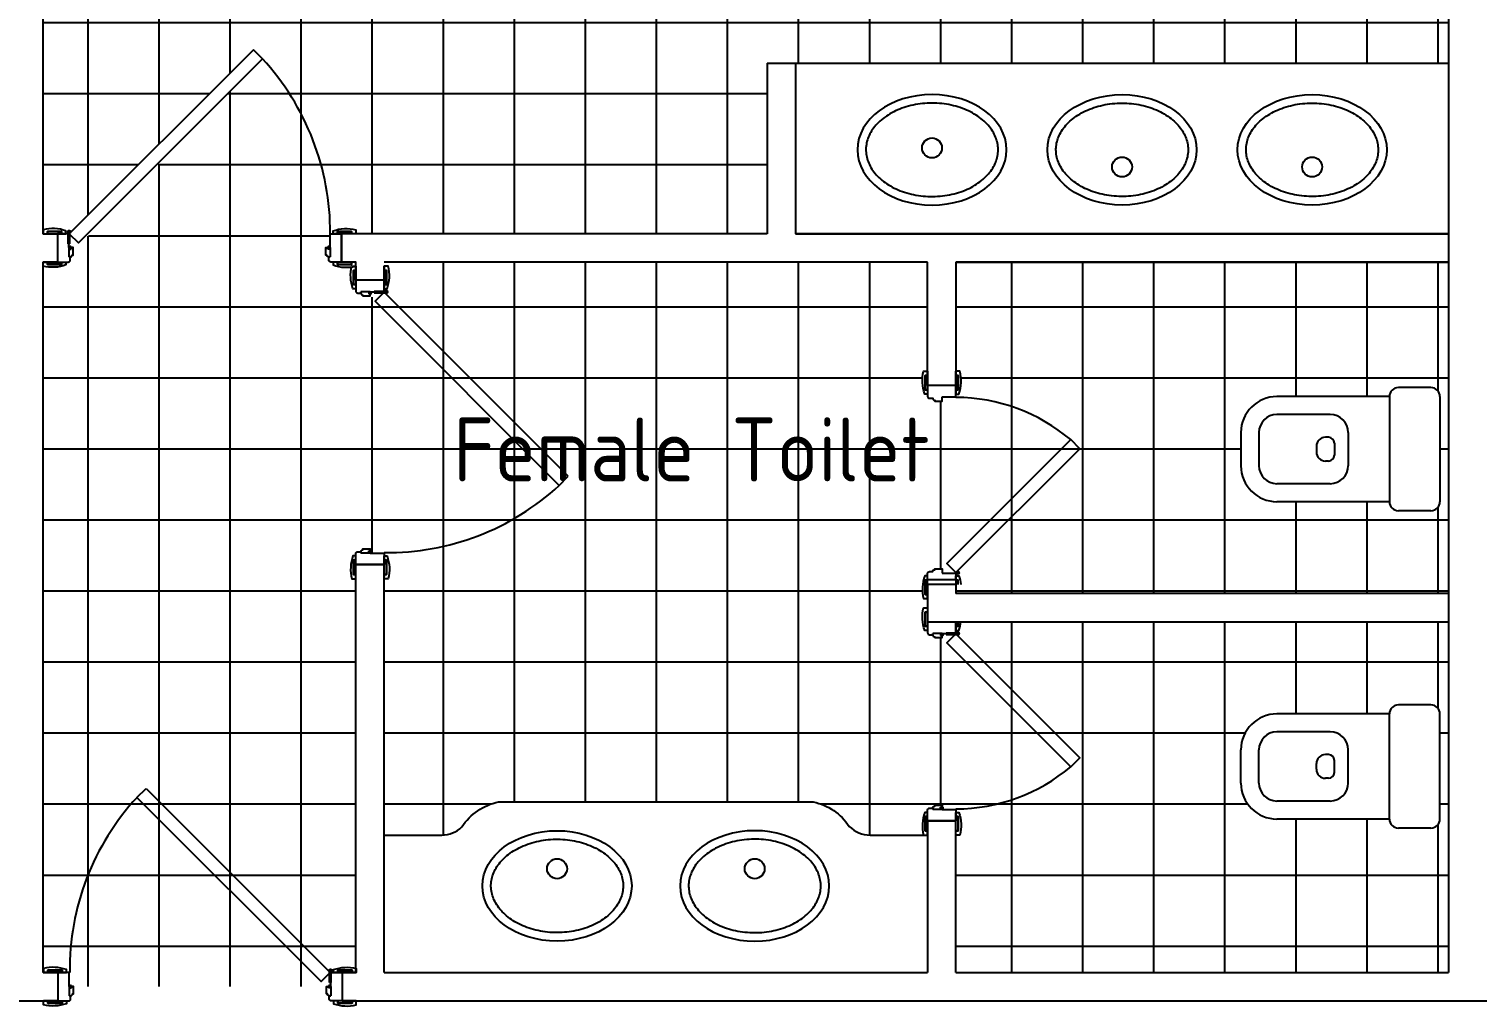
# Model space of a CAD drawing. Header units: inches. Extents: x 527079 to 698187, y -115864 to 63842.
# Drawn here: x 559792 to 564887, y -80235 to -76796 of the extents above; entities that cross this region are included whole.
import ezdxf

# ---------------------------------------------------------------- set-up
doc = ezdxf.new("R2010")
doc.units = ezdxf.units.IN
doc.header["$LTSCALE"] = 8
doc.header["$MEASUREMENT"] = 0
doc.linetypes.add('HIDDEN2', pattern=[0.1875, 0.125, -0.0625])
for name, color, linetype in [('doors_windows', 250, 'Continuous'), ('floor', 177, 'Continuous'), ('hatch', 8, 'Continuous'), ('sanitary', 149, 'Continuous'), ('txt', 7, 'Continuous'), ('walls', 5, 'Continuous')]:
    doc.layers.add(name, color=color, linetype=linetype)
doc.styles.get("Standard").update_dxf_attribs({"font": 'isocp.shx'})
pattern_1 = [(0, (-1e-10, 48226.12), (0, 250), []), (90, (-1e-10, 48226.12), (-250, 2e-14), [])]

msp = doc.modelspace()

# ---------------------------------------------------------------- hatches: boundary and pattern name
at = {"layer": 'hatch'}
h = msp.add_hatch(dxfattribs=at)
h.set_pattern_fill('NET', color=254, scale=2000, style=0)
h.set_pattern_definition(pattern_1)
h.paths.add_polyline_path([(561566.4, -75399.9), (561580.4, -75399.9), (561580.4, -75183.3), (559842.1, -75183.3), (559842.1, -76216.9), (561580.4, -76216.9), (561580.4, -76149.9), (561580.4, -76111.9), (561577.6, -76111.9, -0.720759), (561568.6, -76108.9, -0.720759), (561577.6, -76105.9), (561615.4, -76105.9), (561615.4, -76109.9), (561629.4, -76109.9), (561629.4, -76103.7, -0.555754), (561629.4, -76102.4), (561629.4, -76094.9), (561642.4, -76094.9), (561642.4, -75504.9), (561629.4, -75504.9), (561629.4, -75494.7, -0.555754), (561629.4, -75493.4), (561629.4, -75489.9), (561580.4, -75489.9), (561580.4, -75479.9), (561570.4, -75479.9, -0.149634)], flags=16)
h.paths.add_polyline_path([(561625.4, -75495.4, 0.999997), (561629.4, -75495.4, 1)], flags=0)
h.paths.add_polyline_path([(560577.8, -75583.3), (560577.8, -75699.9, -0.414214), (560451.1, -75826.6), (560055.6, -75826.6, -0.414214), (560023.9, -75858.2), (559909.5, -75858.2, -0.414214), (559877.8, -75826.6), (559877.8, -75456.6, -0.414214), (559909.5, -75425), (560023.9, -75425, -0.414214), (560055.6, -75456.6), (560451.1, -75456.6, -0.414214)], flags=0)
h.paths.add_polyline_path([(563087.1, -74396.9, -0.217223), (563018.6, -74428.1, -0.451123), (562928.6, -74326.2, 0.284079), (562854, -74205.4, -0.231143), (562797.7, -74101.2), (562797.6, -74101.2), (562797.6, -74016.6), (562449.1, -74016.6), (562449.1, -74616.6), (562389.1, -74616.6), (562389.1, -74016.6), (561680.4, -74016.6), (561680.4, -74283.3), (561694.4, -74283.3, -0.149634), (561690.4, -74363.3), (561680.4, -74363.3), (561680.4, -74371.5, -0.414214), (561673.6, -74378.3), (561662.2, -74378.3), (561662.2, -74378.3, -0.414214), (561655.4, -74385.1), (561655.4, -74385.1), (561655.4, -74388.3), (561629.4, -74388.3), (561629.4, -74378.1, -0.555754), (561629.4, -74376.8), (561629.4, -74373.3), (561580.4, -74373.3), (561580.4, -74363.3), (561570.4, -74363.3, -0.149634), (561566.4, -74283.3), (561580.4, -74283.3), (561580.4, -74016.6), (559842.1, -74016.6), (559842.1, -75083.3), (561566.4, -75083.3, -0.149634), (561570.4, -75003.3), (561580.4, -75003.3), (561580.4, -74995.3), (561577.6, -74995.3, -0.720759), (561568.6, -74992.3, -0.720759), (561577.6, -74989.3), (561615.4, -74989.3), (561615.4, -74993.3), (561629.4, -74993.3), (561629.4, -74987.1, -0.555754), (561629.4, -74985.8), (561629.4, -74985.3), (561629.4, -74978.3), (561655.4, -74978.3), (561655.4, -74981.5), (561655.4, -74981.5, -0.414214), (561662.2, -74988.3), (561662.2, -74988.3), (561673.6, -74988.3, -0.414214), (561680.4, -74995.1), (561680.4, -75003.3), (561690.4, -75003.3, -0.149634), (561694.4, -75083.3), (561680.4, -75083.3), (561680.4, -75399.9), (561694.4, -75399.9, -0.149634), (561690.4, -75479.9), (561680.4, -75479.9), (561680.4, -75488.1, -0.414214), (561673.6, -75494.9), (561662.2, -75494.9), (561662.2, -75494.9, -0.414214), (561655.4, -75501.7), (561655.4, -75501.7), (561655.4, -75504.9), (561642.4, -75504.9), (561642.4, -76094.9), (561655.4, -76094.9), (561655.4, -76098.1), (561655.4, -76098.1, -0.414214), (561662.2, -76104.9), (561662.2, -76104.9), (561673.6, -76104.9, -0.414214), (561680.4, -76111.7), (561680.4, -76149.9), (561680.4, -76316.9), (559842.1, -76316.9), (559842.1, -77502.9, -0.149634), (559922.1, -77506.9), (559922.1, -77516.9), (559930.1, -77516.9), (559930.1, -77514.1, -0.236068), (559928.1, -77510.1, -1), (559938.1, -77510.1), (559940.9, -77510.1), (560581.8, -76869.2), (560613.6, -76901, -0.192158), (560850.1, -77516.9), (560862.1, -77516.9), (560862.1, -77506.9, -0.149634), (560942.1, -77502.9), (560942.1, -77516.9), (562389.1, -77516.9), (562389.1, -76916.9), (562489.1, -76916.9), (563087.1, -76916.9), (563087.1, -75616.6), (562389.1, -75616.6), (562389.1, -75516.6), (563087.1, -75516.6)])
h.paths.add_polyline_path([(561625.4, -74987.8, 1), (561629.4, -74987.8, 1)], flags=16)
h.paths.add_polyline_path([(561625.4, -74378.8, 1), (561629.4, -74378.8, 1)], flags=16)
h.paths.add_polyline_path([(560451.1, -74709.9), (560055.6, -74709.9, -0.414214), (560023.9, -74741.6), (559909.5, -74741.6, -0.414214), (559877.8, -74709.9), (559877.8, -74340, -0.414214), (559909.5, -74308.3), (560023.9, -74308.3, -0.414214), (560055.6, -74340), (560451.1, -74340, -0.414214), (560577.8, -74466.6), (560577.8, -74583.2, -0.414214)], flags=16)
h.paths.add_polyline_path([(564787.1, -74016.6), (564438.6, -74016.6), (564438.6, -74101.2), (564438.5, -74101.2, -0.231143), (564382.2, -74205.4, 0.284079), (564307.6, -74326.2, -0.451123), (564217.6, -74428.1, -0.451123), (564127.6, -74326.2, 0.284079), (564053, -74205.4, -0.231143), (563996.7, -74101.2), (563996.5, -74101.2), (563996.5, -74016.6), (563648.1, -74016.6), (563648.1, -74616.6), (563588.1, -74616.6), (563588.1, -74016.6), (563239.7, -74016.6), (563239.7, -74101.2), (563239.5, -74101.2, -0.231143), (563183.2, -74205.4, 0.284079), (563108.6, -74326.2, -0.213025), (563087.1, -74396.9), (563087.1, -75516.6), (564787.1, -75516.6)])
h.paths.add_polyline_path([(564787.1, -75616.6), (563087.1, -75616.6), (563087.1, -76916.9), (564787.1, -76916.9)])
h.paths.add_polyline_path([(560411, -76411.3), (561941, -76411.3), (561941, -76748.8), (560411, -76748.8)], flags=24)
h = msp.add_hatch(dxfattribs=at)
h.set_pattern_fill('NET', color=254, scale=2000, style=0)
h.set_pattern_definition(pattern_1)
h.paths.add_polyline_path([(563087.1, -78916.6), (563060.6, -78916.6), (563060.6, -78919.3, -0.414214), (563065.6, -78924.3, -0.720759), (563056.6, -78927.3), (563018.8, -78927.3), (563018.8, -78923.3), (563004.8, -78923.3), (563004.8, -78929.5, -0.555754), (563004.8, -78930.7), (563004.8, -78938.3), (562978.8, -78938.3), (562978.8, -78935.1), (562978.7, -78935.1, -0.414214), (562971.9, -78928.3), (562971.9, -78928.3), (562960.6, -78928.3, -0.414214), (562953.8, -78921.5), (562953.8, -78916.6), (561042.1, -78916.6), (561042.1, -79633.3), (561244.6, -79633.3, 0.198912), (561315.3, -79604, -0.198912), (561444.1, -79516.6), (562551.7, -79516.6, -0.201493), (562678.2, -79602.4, 0.198912), (562751.3, -79633.3), (562939.8, -79633.3, -0.149634), (562943.8, -79553.3), (562953.8, -79553.3), (562953.8, -79545.1, -0.414214), (562960.6, -79538.3), (562971.9, -79538.3), (562971.9, -79538.3, -0.414214), (562978.7, -79531.5), (562978.8, -79531.5), (562978.8, -79528.3), (563004.8, -79528.3), (563004.8, -79538.5, -0.555754), (563004.8, -79539.7), (563004.8, -79543.3), (563053.8, -79543.3), (563053.8, -79553.3), (563063.8, -79553.3, -0.149634), (563067.8, -79633.3), (563053.8, -79633.3), (563053.8, -80116.6), (563087.1, -80116.6)])
h.paths.add_polyline_path([(563004.8, -79537.8, 1.000008), (563008.8, -79537.8, 0.999992)], flags=17)
h.paths.add_polyline_path([(562943.8, -78721), (562953.8, -78721), (562953.8, -78712.8, -0.414214), (562960.6, -78706), (562971.9, -78706), (562971.9, -78706, -0.414214), (562978.7, -78699.2), (562978.8, -78699.2), (562978.8, -78696), (563004.8, -78696), (563004.8, -78706.2, -0.555754), (563004.8, -78707.5), (563004.8, -78711), (563018.8, -78711), (563018.8, -78707), (563056.6, -78707, -0.720759), (563065.6, -78710, -0.720759), (563056.6, -78713), (563053.8, -78713), (563053.8, -78751), (563053.8, -78783.3), (563087.1, -78783.3), (563087.1, -77616.9), (563053.8, -77616.9), (563053.8, -78001), (563067.8, -78001, -0.149634), (563063.8, -78081), (563053.8, -78081), (563053.8, -78091), (563004.8, -78091), (563004.8, -78097.2, -0.555754), (563004.8, -78098.5), (563004.8, -78099), (563004.8, -78106), (562978.8, -78106), (562978.8, -78102.8), (562978.7, -78102.8, -0.414214), (562971.9, -78096), (562971.9, -78096), (562960.6, -78096, -0.414214), (562953.8, -78089.2), (562953.8, -78081), (562943.8, -78081, -0.149634), (562939.8, -78001), (562953.8, -78001), (562953.8, -77616.9), (561042.1, -77616.9), (561042.1, -77630.9), (561056.1, -77630.9, -0.149634), (561052.1, -77710.9), (561042.1, -77710.9), (561042.1, -77718.9), (561044.9, -77718.9, -0.720759), (561053.9, -77721.9, -0.720759), (561044.9, -77724.9), (561042.1, -77724.9), (561042.1, -77739.8), (560942.1, -77739.8), (560942.1, -77717.6), (560830.4, -77717.6), (560830.4, -77541.4), (560847.5, -77541.4, 0.197197), (560613.6, -76901.1), (559947.1, -77578.9), (559949.5, -77616.9), (559930.3, -77616.9), (559922.1, -77616.9), (559922.1, -77626.9, -0.149634), (559842.1, -77630.9), (559842.1, -78916.6), (560942.1, -78916.6), (560942.1, -78730.9), (560928.1, -78730.9, -0.149634), (560932.1, -78650.9), (560942.1, -78650.9), (560942.1, -78642.7, -0.414214), (560948.9, -78635.9), (560960.3, -78635.9), (560960.3, -78635.9, -0.414214), (560967.1, -78629.1), (560967.1, -78629.1), (560967.1, -78625.9), (560993.1, -78625.9), (560993.1, -78636.1, -0.555754), (560993.1, -78637.4), (560993.1, -78640.9), (561042.1, -78640.9), (561042.1, -78650.9), (561052.1, -78650.9, -0.149634), (561056.1, -78730.9), (561042.1, -78730.9), (561042.1, -78916.6), (562953.8, -78916.6), (562953.8, -78913.3), (562943.8, -78913.3, -0.149634), (562939.8, -78833.3), (562953.8, -78833.3), (562953.8, -78801), (562939.8, -78801, -0.149634)])
h.paths.add_polyline_path([(560993.1, -78635.4, 1), (560997.1, -78635.4, 1.000003), (560993.1, -78635.4, 786427.125034)], flags=17)
h.paths.add_polyline_path([(564787.1, -77616.9), (563087.1, -77616.9), (563087.1, -78783.3), (564787.1, -78783.3)])
h.paths.add_polyline_path([(564056.4, -78333.2), (564056.4, -78216.6, -0.414214), (564183, -78090), (564578.6, -78090, -0.414214), (564610.3, -78058.3), (564724.7, -78058.3, -0.414214), (564756.4, -78090), (564756.4, -78459.9, -0.414214), (564724.7, -78491.6), (564610.3, -78491.6, -0.414214), (564578.6, -78459.9), (564183, -78459.9, -0.414214)], flags=16)
h.paths.add_polyline_path([(564787.1, -78916.6), (563087.1, -78916.6), (563087.1, -80116.6), (564787.1, -80116.6)])
h.paths.add_polyline_path([(564183, -79206.6), (564578.6, -79206.6, -0.414214), (564610.3, -79175), (564724.7, -79175, -0.414214), (564756.4, -79206.6), (564756.4, -79576.6, -0.414214), (564724.7, -79608.2), (564610.3, -79608.2, -0.414214), (564578.6, -79576.6), (564183, -79576.6, -0.414214), (564056.4, -79449.9), (564056.4, -79333.3, -0.414214)], flags=16)
h.paths.add_polyline_path([(564787.1, -78883.3), (563087.1, -78883.3), (563087.1, -78916.6), (564787.1, -78916.6)])
h.paths.add_polyline_path([(560942.1, -78916.6), (559842.1, -78916.6), (559842.1, -80103, -0.152811), (559923.7, -80106.6), (559923.7, -80116.6), (559933.7, -80116.6), (559933.7, -80165.6), (559939.9, -80165.6, -0.555754), (559941.2, -80165.6), (559941.7, -80165.6), (559948.7, -80165.6), (560838.7, -80165.6), (560848.9, -80165.6, -0.555754), (560850.2, -80165.6), (560853.7, -80165.6), (560853.7, -80151.6), (560849.7, -80151.6), (560849.7, -80113.8, -0.236068), (560847.7, -80109.8, -1), (560857.7, -80109.8, -0.236068), (560855.7, -80113.8), (560855.7, -80116.6), (560863.7, -80116.6), (560863.7, -80106.6, -0.14647), (560942.1, -80102.2)])
h.paths.add_polyline_path([(561200.8, -78107.6), (563045.8, -78107.6), (563045.8, -78445.1), (561200.8, -78445.1)], flags=24)

# ---------------------------------------------------------------- linework, layer by layer
at = {"layer": 'doors_windows', "color": 4, "ltscale": 10}
for p, q in [((559939.6, -77510.1, 0), (559926.6, -77510.1, 0)), ((559930.1, -77551.9, 0), (559930.1, -77514.1, 0)), ((559932.1, -77551.9, 0), (559932.1, -77515, 0)), ((559933.1, -77516.9, 0), (559933.1, -77503.6, 0)), ((559934.1, -77551.9, 0), (559934.1, -77515, 0)), ((559936.1, -77551.9, 0), (559936.1, -77514.1, 0)), ((559932.1, -77551.9, 0), (559930.1, -77551.9, 0)), ((559932.1, -77565.9, 0), (559932.1, -77598.7, 0)), ((559936.1, -77551.9, 0), (559934.1, -77551.9, 0)), ((559935.1, -77565.9, 0), (559936.8, -77565.9, 0)), ((559935.1, -77570.9, 0), (559935.1, -77565.9, 0)), ((559935.1, -77565.9, 0), (559936.9, -77565.9, 0)), ((559935.1, -77570.9, 0), (559940.1, -77570.9, 0)), ((559935.8, -77566.7, 0), (559936.9, -77566.7, 0)), ((559935.8, -77570.2, 0), (559935.8, -77566.7, 0)), ((559935.8, -77570.2, 0), (559939.3, -77570.2, 0)), ((559936.9, -77565.9, 0), (559936.9, -77566.7, 0)), ((559938.3, -77565.9, 0), (559940.1, -77565.9, 0)), ((559938.3, -77565.9, 0), (559938.3, -77566.7, 0)), ((559938.3, -77566.7, 0), (559939.3, -77566.7, 0)), ((559939.3, -77570.2, 0), (559939.3, -77566.7, 0)), ((559940.1, -77570.9, 0), (559940.1, -77565.9, 0)), ((560845.8, -77565.9, 0), (560844.1, -77565.9, 0)), ((560844.1, -77570.9, 0), (560844.1, -77565.9, 0)), ((560849.1, -77570.9, 0), (560844.1, -77570.9, 0)), ((560845.9, -77566.7, 0), (560844.8, -77566.7, 0)), ((560844.8, -77570.2, 0), (560844.8, -77566.7, 0)), ((560848.3, -77570.2, 0), (560844.8, -77570.2, 0)), ((560845.9, -77565.9, 0), (560845.9, -77566.7, 0)), ((560847.3, -77565.9, 0), (560847.3, -77566.7, 0)), ((560849.1, -77565.9, 0), (560847.3, -77565.9, 0)), ((560849.1, -77565.9, 0), (560847.3, -77565.9, 0)), ((560848.3, -77566.7, 0), (560847.3, -77566.7, 0)), ((560848.3, -77570.2, 0), (560848.3, -77566.7, 0)), ((560849.1, -77570.9, 0), (560849.1, -77565.9, 0)), ((560852.1, -77565.9, 0), (560852.1, -77598.7, 0)), ((559937.1, -77598.7, 0), (559932.1, -77598.7, 0)), ((560847.1, -77598.7, 0), (560852.1, -77598.7, 0)), ((560960.3, -77725.9, 0), (560960.3, -77720.9, 0)), ((560993.1, -77720.9, 0), (560960.3, -77720.9, 0)), ((560988.1, -77723.9, 0), (560988.1, -77728.9, 0)), ((560988.1, -77723.9, 0), (560993.1, -77723.9, 0)), ((560988.1, -77728.9, 0), (560993.1, -77728.9, 0)), ((560988.8, -77724.7, 0), (560992.3, -77724.7, 0)), ((560988.8, -77724.7, 0), (560988.8, -77728.2, 0)), ((560988.8, -77728.2, 0), (560992.3, -77728.2, 0)), ((560992.3, -77724.7, 0), (560992.3, -77725.7, 0)), ((560993.1, -77725.7, 0), (560992.3, -77725.7, 0)), ((560992.3, -77727.1, 0), (560992.3, -77728.2, 0)), ((560993.1, -77727.1, 0), (560992.3, -77727.1, 0)), ((560993.1, -77723.9, 0), (560993.1, -77725.7, 0)), ((560993.1, -77723.9, 0), (560993.1, -77725.7, 0)), ((560993.1, -77727.2, 0), (560993.1, -77728.9, 0)), ((561007.1, -77718.9, 0), (561044.9, -77718.9, 0)), ((561007.1, -77720.9, 0), (561007.1, -77718.9, 0)), ((561007.1, -77720.9, 0), (561044, -77720.9, 0)), ((561007.1, -77722.9, 0), (561044, -77722.9, 0)), ((561007.1, -77724.9, 0), (561007.1, -77722.9, 0)), ((561007.1, -77724.9, 0), (561044.9, -77724.9, 0)), ((561042.1, -77721.9, 0), (561055.4, -77721.9, 0)), ((561048.9, -77728.4, 0), (561048.9, -77715.4, 0)), ((560942.1, -78730.9, 0), (560942.1, -78663.4, 0)), ((560960.3, -78635.9, 0), (560960.3, -78640.9, 0)), ((560993.1, -78640.9, 0), (560960.3, -78640.9, 0)), ((560988.1, -78632.9, 0), (560993.1, -78632.9, 0)), ((560988.1, -78637.9, 0), (560988.1, -78632.9, 0)), ((560988.1, -78637.9, 0), (560993.1, -78637.9, 0)), ((560988.8, -78633.7, 0), (560992.3, -78633.7, 0)), ((560988.8, -78637.2, 0), (560988.8, -78633.7, 0)), ((560988.8, -78637.2, 0), (560992.3, -78637.2, 0)), ((560992.3, -78634.7, 0), (560992.3, -78633.7, 0)), ((560993.1, -78634.7, 0), (560992.3, -78634.7, 0)), ((560993.1, -78636.1, 0), (560992.3, -78636.1, 0)), ((560992.3, -78637.2, 0), (560992.3, -78636.1, 0)), ((560993.1, -78634.7, 0), (560993.1, -78632.9, 0)), ((560993.1, -78637.9, 0), (560993.1, -78636.1, 0)), ((560993.1, -78637.9, 0), (560993.1, -78636.2, 0)), ((563060.6, -78703.5, 0), (563060.6, -78716.5, 0)), ((562953.8, -78833.3, 0), (562953.8, -78900.8, 0)), ((563018.8, -78921.3, 0), (563056.6, -78921.3, 0)), ((563018.8, -78923.3, 0), (563018.8, -78921.3, 0)), ((563060.6, -78930.8, 0), (563060.6, -78917.8, 0)), ((563004.8, -78923.3, 0), (562971.9, -78923.3, 0)), ((562971.9, -78928.3, 0), (562971.9, -78923.3, 0)), ((562999.8, -78926.3, 0), (562999.8, -78931.3, 0)), ((562999.8, -78926.3, 0), (563004.8, -78926.3, 0)), ((562999.8, -78931.3, 0), (563004.8, -78931.3, 0)), ((563000.5, -78927, 0), (563000.5, -78930.5, 0)), ((563000.5, -78927, 0), (563004, -78927, 0)), ((563000.5, -78930.5, 0), (563004, -78930.5, 0)), ((563004, -78927, 0), (563004, -78928.1, 0)), ((563004.8, -78928.1, 0), (563004, -78928.1, 0)), ((563004.8, -78929.5, 0), (563004, -78929.5, 0)), ((563004, -78929.5, 0), (563004, -78930.5, 0)), ((563004.8, -78926.3, 0), (563004.8, -78928.1, 0)), ((563004.8, -78926.3, 0), (563004.8, -78928, 0)), ((563004.8, -78929.5, 0), (563004.8, -78931.3, 0)), ((563018.8, -78923.3, 0), (563055.7, -78923.3, 0)), ((563018.8, -78927.3, 0), (563018.8, -78925.3, 0)), ((563018.8, -78925.3, 0), (563055.7, -78925.3, 0)), ((563018.8, -78927.3, 0), (563056.6, -78927.3, 0)), ((563053.8, -78924.3, 0), (563067.1, -78924.3, 0)), ((562971.9, -79538.3, 0), (562971.9, -79543.3, 0)), ((563004.8, -79543.3, 0), (562971.9, -79543.3, 0)), ((562999.8, -79540.3, 0), (562999.8, -79535.3, 0)), ((562999.8, -79535.3, 0), (563004.8, -79535.3, 0)), ((562999.8, -79540.3, 0), (563004.8, -79540.3, 0)), ((563000.5, -79539.5, 0), (563000.5, -79536, 0)), ((563000.5, -79536, 0), (563004, -79536, 0)), ((563000.5, -79539.5, 0), (563004, -79539.5, 0)), ((563004, -79537.1, 0), (563004, -79536, 0)), ((563004.8, -79537.1, 0), (563004, -79537.1, 0)), ((563004, -79539.5, 0), (563004, -79538.5, 0)), ((563004.8, -79538.5, 0), (563004, -79538.5, 0)), ((563004.8, -79537, 0), (563004.8, -79535.3, 0)), ((563004.8, -79540.3, 0), (563004.8, -79538.5, 0)), ((563004.8, -79540.3, 0), (563004.8, -79538.5, 0)), ((560846.2, -80109.8, 0), (560859.2, -80109.8, 0)), ((560849.7, -80151.6, 0), (560849.7, -80113.8, 0)), ((560851.7, -80151.6, 0), (560851.7, -80114.7, 0)), ((560852.7, -80116.6, 0), (560852.7, -80103.3, 0)), ((560853.7, -80151.6, 0), (560853.7, -80114.7, 0)), ((560855.7, -80151.6, 0), (560855.7, -80113.8, 0)), ((559933.7, -80165.6, 0), (559933.7, -80198.4, 0)), ((559936.7, -80165.6, 0), (559938.5, -80165.6, 0)), ((559936.7, -80170.6, 0), (559936.7, -80165.6, 0)), ((559936.7, -80165.6, 0), (559938.5, -80165.6, 0)), ((559936.7, -80170.6, 0), (559941.7, -80170.6, 0)), ((559937.5, -80166.3, 0), (559938.5, -80166.3, 0)), ((559937.5, -80169.8, 0), (559937.5, -80166.3, 0)), ((559937.5, -80169.8, 0), (559941, -80169.8, 0)), ((559938.5, -80165.6, 0), (559938.5, -80166.3, 0)), ((559939.9, -80165.6, 0), (559939.9, -80166.3, 0)), ((559939.9, -80166.3, 0), (559941, -80166.3, 0)), ((559940, -80165.6, 0), (559941.7, -80165.6, 0)), ((559941, -80169.8, 0), (559941, -80166.3, 0)), ((559941.7, -80170.6, 0), (559941.7, -80165.6, 0)), ((560845.7, -80170.6, 0), (560845.7, -80165.6, 0)), ((560850.7, -80170.6, 0), (560845.7, -80170.6, 0)), ((560847.5, -80166.3, 0), (560846.5, -80166.3, 0)), ((560846.5, -80169.8, 0), (560846.5, -80166.3, 0)), ((560850, -80169.8, 0), (560846.5, -80169.8, 0)), ((560847.5, -80165.6, 0), (560847.5, -80166.3, 0)), ((560848.9, -80165.6, 0), (560848.9, -80166.3, 0)), ((560850, -80166.3, 0), (560848.9, -80166.3, 0)), ((560849.7, -80151.6, 0), (560851.7, -80151.6, 0)), ((560850, -80169.8, 0), (560850, -80166.3, 0)), ((560850.7, -80170.6, 0), (560850.7, -80165.6, 0)), ((560853.7, -80151.6, 0), (560855.7, -80151.6, 0)), ((560853.7, -80165.6, 0), (560853.7, -80198.4, 0)), ((559938.7, -80198.4, 0), (559933.7, -80198.4, 0)), ((560848.7, -80198.4, 0), (560853.7, -80198.4, 0))]:
    msp.add_line(p, q, dxfattribs=at)
at = {"layer": 'doors_windows', "color": 4, "ltscale": 10, "elevation": 0}
for points in [[(560581.8, -76869.2), (559934.1, -77516.9), (559965.9, -77548.7), (560613.6, -76901)], [(559857.1, -77516.9), (559907.1, -77516.9), (559907.1, -77508.9), (559857.1, -77508.9)], [(560927.1, -77516.9), (560877.1, -77516.9), (560877.1, -77508.9), (560927.1, -77508.9)], [(559857.1, -77616.9), (559907.1, -77616.9), (559907.1, -77624.9), (559857.1, -77624.9)], [(560927.1, -77616.9), (560877.1, -77616.9), (560877.1, -77624.9), (560927.1, -77624.9)], [(560942.1, -77645.9), (560942.1, -77695.9), (560934.1, -77695.9), (560934.1, -77645.9)], [(561042.1, -77645.9), (561042.1, -77695.9), (561050.1, -77695.9), (561050.1, -77645.9)], [(561689.8, -78370.6), (561042.1, -77722.9), (561010.3, -77754.7), (561658, -78402.5)], [(563053.8, -78016), (563053.8, -78066), (563061.8, -78066), (563061.8, -78016)], [(563053.8, -78709), (563489.3, -78273.4), (563457.5, -78241.6), (563021.9, -78677.2)], [(560942.1, -78715.9), (560942.1, -78665.9), (560934.1, -78665.9), (560934.1, -78715.9)], [(561042.1, -78715.9), (561042.1, -78665.9), (561050.1, -78665.9), (561050.1, -78715.9)], [(562953.8, -78786), (562953.8, -78736), (562945.8, -78736), (562945.8, -78786)], [(562953.8, -78848.3), (562953.8, -78898.3), (562945.8, -78898.3), (562945.8, -78848.3)], [(563053.8, -78925.3), (563489.3, -79360.8), (563457.5, -79392.7), (563021.9, -78957.1)], [(560204, -79468.9), (560851.7, -80116.6), (560819.9, -80148.4), (560172.2, -79500.7)], [(562953.8, -79618.3), (562953.8, -79568.3), (562945.8, -79568.3), (562945.8, -79618.3)], [(563053.8, -79618.3), (563053.8, -79568.3), (563061.8, -79568.3), (563061.8, -79618.3)], [(559858.7, -80116.6), (559908.7, -80116.6), (559908.7, -80108.6), (559858.7, -80108.6)], [(560928.7, -80116.6), (560878.7, -80116.6), (560878.7, -80108.6), (560928.7, -80108.6)], [(559858.7, -80216.6), (559908.7, -80216.6), (559908.7, -80224.6), (559858.7, -80224.6)], [(560928.7, -80216.6), (560878.7, -80216.6), (560878.7, -80224.6), (560928.7, -80224.6)]]:
    msp.add_lwpolyline(points, close=True, dxfattribs=at)
for points in [[(559907.1, -77508.9), (559907.1, -77516.9), (559922.1, -77516.9), (559922.1, -77506.9, 0.149634), (559842.1, -77502.9), (559842.1, -77516.9), (559857.1, -77516.9), (559857.1, -77508.9)], [(559932.1, -77565.9), (559932.1, -77516.9), (559892.1, -77516.9), (559892.1, -77616.9), (559930.3, -77616.9, 0.414214), (559937.1, -77610.1), (559937.1, -77598.7), (559937.1, -77598.7, 0.414214), (559943.9, -77591.9), (559943.9, -77591.9), (559947.1, -77591.9), (559947.1, -77565.9)], [(560852.1, -77565.9), (560852.1, -77516.9), (560892.1, -77516.9), (560892.1, -77616.9), (560853.9, -77616.9, -0.414214), (560847.1, -77610.1), (560847.1, -77598.7), (560847.1, -77598.7, -0.414214), (560840.3, -77591.9), (560840.3, -77591.9), (560837.1, -77591.9), (560837.1, -77565.9)], [(560877.1, -77508.9), (560877.1, -77516.9), (560862.1, -77516.9), (560862.1, -77506.9, -0.149634), (560942.1, -77502.9), (560942.1, -77516.9), (560927.1, -77516.9), (560927.1, -77508.9)], [(559907.1, -77624.9), (559907.1, -77616.9), (559922.1, -77616.9), (559922.1, -77626.9, -0.149634), (559842.1, -77630.9), (559842.1, -77616.9), (559857.1, -77616.9), (559857.1, -77624.9)], [(560877.1, -77624.9), (560877.1, -77616.9), (560862.1, -77616.9), (560862.1, -77626.9, 0.149634), (560942.1, -77630.9), (560942.1, -77616.9), (560927.1, -77616.9), (560927.1, -77624.9)], [(560934.1, -77695.9), (560942.1, -77695.9), (560942.1, -77710.9), (560932.1, -77710.9, -0.149634), (560928.1, -77630.9), (560942.1, -77630.9), (560942.1, -77645.9), (560934.1, -77645.9)], [(561050.1, -77695.9), (561042.1, -77695.9), (561042.1, -77710.9), (561052.1, -77710.9, 0.149634), (561056.1, -77630.9), (561042.1, -77630.9), (561042.1, -77645.9), (561050.1, -77645.9)], [(560993.1, -77720.9), (561042.1, -77720.9), (561042.1, -77680.9), (560942.1, -77680.9), (560942.1, -77719.1, 0.414214), (560948.9, -77725.9), (560960.3, -77725.9), (560960.3, -77725.9, 0.414214), (560967.1, -77732.7), (560967.1, -77732.7), (560967.1, -77735.9), (560993.1, -77735.9)], [(562945.8, -78066), (562953.8, -78066), (562953.8, -78081), (562943.8, -78081, -0.149634), (562939.8, -78001), (562953.8, -78001), (562953.8, -78016), (562945.8, -78016)], [(563061.8, -78066), (563053.8, -78066), (563053.8, -78081), (563063.8, -78081, 0.149634), (563067.8, -78001), (563053.8, -78001), (563053.8, -78016), (563061.8, -78016)], [(563004.8, -78091), (563053.8, -78091), (563053.8, -78051), (562953.8, -78051), (562953.8, -78089.2, 0.414214), (562960.6, -78096), (562971.9, -78096), (562971.9, -78096, 0.414214), (562978.7, -78102.8), (562978.8, -78102.8), (562978.8, -78106), (563004.8, -78106)], [(560934.1, -78665.9), (560942.1, -78665.9), (560942.1, -78650.9), (560932.1, -78650.9, 0.149634), (560928.1, -78730.9), (560942.1, -78730.9), (560942.1, -78715.9), (560934.1, -78715.9)], [(560993.1, -78640.9), (561042.1, -78640.9), (561042.1, -78680.9), (560942.1, -78680.9), (560942.1, -78642.7, -0.414214), (560948.9, -78635.9), (560960.3, -78635.9), (560960.3, -78635.9, -0.414214), (560967.1, -78629.1), (560967.1, -78629.1), (560967.1, -78625.9), (560993.1, -78625.9)], [(561050.1, -78665.9), (561042.1, -78665.9), (561042.1, -78650.9), (561052.1, -78650.9, -0.149634), (561056.1, -78730.9), (561042.1, -78730.9), (561042.1, -78715.9), (561050.1, -78715.9)], [(563004.8, -78711), (563053.8, -78711), (563053.8, -78751), (562953.8, -78751), (562953.8, -78712.8, -0.414214), (562960.6, -78706), (562971.9, -78706), (562971.9, -78706, -0.414214), (562978.7, -78699.2), (562978.8, -78699.2), (562978.8, -78696), (563004.8, -78696)], [(562945.8, -78736), (562953.8, -78736), (562953.8, -78721), (562943.8, -78721, 0.149634), (562939.8, -78801), (562953.8, -78801), (562953.8, -78786), (562945.8, -78786)], [(562945.8, -78898.3), (562953.8, -78898.3), (562953.8, -78913.3), (562943.8, -78913.3, -0.149634), (562939.8, -78833.3), (562953.8, -78833.3), (562953.8, -78848.3), (562945.8, -78848.3)], [(563004.8, -78923.3), (563053.8, -78923.3), (563053.8, -78883.3), (562953.8, -78883.3), (562953.8, -78921.5, 0.414214), (562960.6, -78928.3), (562971.9, -78928.3), (562971.9, -78928.3, 0.414214), (562978.7, -78935.1), (562978.8, -78935.1), (562978.8, -78938.3), (563004.8, -78938.3)], [(563004.8, -79543.3), (563053.8, -79543.3), (563053.8, -79583.3), (562953.8, -79583.3), (562953.8, -79545.1, -0.414214), (562960.6, -79538.3), (562971.9, -79538.3), (562971.9, -79538.3, -0.414214), (562978.7, -79531.5), (562978.8, -79531.5), (562978.8, -79528.3), (563004.8, -79528.3)], [(562945.8, -79568.3), (562953.8, -79568.3), (562953.8, -79553.3), (562943.8, -79553.3, 0.149634), (562939.8, -79633.3), (562953.8, -79633.3), (562953.8, -79618.3), (562945.8, -79618.3)], [(563061.8, -79568.3), (563053.8, -79568.3), (563053.8, -79553.3), (563063.8, -79553.3, -0.149634), (563067.8, -79633.3), (563053.8, -79633.3), (563053.8, -79618.3), (563061.8, -79618.3)], [(559908.7, -80108.6), (559908.7, -80116.6), (559923.7, -80116.6), (559923.7, -80106.6, 0.149634), (559843.7, -80102.6), (559843.7, -80116.6), (559858.7, -80116.6), (559858.7, -80108.6)], [(559933.7, -80165.6), (559933.7, -80116.6), (559893.7, -80116.6), (559893.7, -80216.6), (559931.9, -80216.6, 0.414214), (559938.7, -80209.8), (559938.7, -80198.4), (559938.7, -80198.4, 0.414214), (559945.5, -80191.6), (559945.5, -80191.6), (559948.7, -80191.6), (559948.7, -80165.6)], [(560853.7, -80165.6), (560853.7, -80116.6), (560893.7, -80116.6), (560893.7, -80216.6), (560855.5, -80216.6, -0.414214), (560848.7, -80209.8), (560848.7, -80198.4), (560848.7, -80198.4, -0.414214), (560841.9, -80191.6), (560841.9, -80191.6), (560838.7, -80191.6), (560838.7, -80165.6)], [(560878.7, -80108.6), (560878.7, -80116.6), (560863.7, -80116.6), (560863.7, -80106.6, -0.149634), (560943.7, -80102.6), (560943.7, -80116.6), (560928.7, -80116.6), (560928.7, -80108.6)], [(559908.7, -80224.6), (559908.7, -80216.6), (559923.7, -80216.6), (559923.7, -80226.6, -0.149634), (559843.7, -80230.6), (559843.7, -80216.6), (559858.7, -80216.6), (559858.7, -80224.6)], [(560878.7, -80224.6), (560878.7, -80216.6), (560863.7, -80216.6), (560863.7, -80226.6, 0.149634), (560943.7, -80230.6), (560943.7, -80216.6), (560928.7, -80216.6), (560928.7, -80224.6)]]:
    msp.add_lwpolyline(points, format="xyb", close=True, dxfattribs=at)
at = {"layer": 'doors_windows', "color": 4, "ltscale": 10}
for points in [[(560942.1, -77516.9), (560927.1, -77516)], [(561042.1, -78730.9), (561043, -78715.9)]]:
    msp.add_lwpolyline(points, dxfattribs=at)
at = {"layer": 'doors_windows', "color": 4, "ltscale": 10, "elevation": 0}
for points in [[(563061.8, -78751), (563061.8, -78736), (563053.8, -78736), (563053.8, -78721), (563063.8, -78721, -0.056532), (563070.9, -78751, -0.056532)], [(563061.8, -78883.3), (563061.8, -78898.3), (563053.8, -78898.3), (563053.8, -78913.3), (563063.8, -78913.3, 0.056532), (563070.9, -78883.3, 0.056532)]]:
    msp.add_lwpolyline(points, format="xyb", dxfattribs=at)
msp.add_lwpolyline([(563053.8, -78883.3), (563053.8, -78898.3), (563061.8, -78898.3), (563061.8, -78883.3)], dxfattribs=at)
at = {"layer": 'doors_windows', "color": 4, "ltscale": 10}
for centre, radius in [((559933.1, -77510.1, 0), 5), ((559933.1, -77510.1, 0), 3), ((561048.9, -77721.9, 0), 5), ((561048.9, -77721.9, 0), 3), ((563060.6, -78710, 0), 5), ((563060.6, -78924.3, 0), 5), ((563060.6, -78924.3, 0), 3), ((560852.7, -80109.8, 0), 5), ((560852.7, -80109.8, 0), 3)]:
    msp.add_circle(centre, radius, dxfattribs=at)
for centre, radius, start, end in [((559947.8, -77512.9, 0), 904.3, 359.7471, 42.5853), ((559937.6, -77563.9, 0), 2, 297.6086, 242.3914), ((559937.6, -77568.4, 0), 1.75, 120.5018, 59.4982), ((559936.2, -77566.3, 0), 0.75, 297.7587, 65.1744), ((559938.9, -77566.3, 0), 0.75, 114.8256, 242.2413), ((560846.6, -77563.9, 0), 2, 297.6086, 242.3914), ((560846.6, -77568.4, 0), 1.75, 120.5018, 59.4982), ((560845.2, -77566.3, 0), 0.75, 297.7587, 65.1744), ((560847.9, -77566.3, 0), 0.75, 114.8256, 242.2413), ((560990.6, -77726.4, 0), 1.75, 30.5018, 329.4982), ((560992.7, -77725.1, 0), 0.75, 207.7587, 335.1744), ((560992.7, -77727.8, 0), 0.75, 24.8256, 152.2413), ((560995.1, -77726.4, 0), 2, 207.6086, 152.3914), ((563050.8, -78723.8, 0), 630.8, 49.8558, 89.7321), ((561053.7, -77749, 0), 890, 269.2497, 312.7588), ((560990.6, -78635.4, 0), 1.75, 30.5018, 329.4982), ((560992.7, -78634.1, 0), 0.75, 207.7587, 335.1744), ((560992.7, -78636.8, 0), 0.75, 24.8256, 152.2413), ((560995.1, -78635.4, 0), 2, 207.6086, 152.3914), ((563002.3, -78928.8, 0), 1.75, 30.5018, 329.4982), ((563004.4, -78927.4, 0), 0.75, 207.7587, 335.1744), ((563004.4, -78930.1, 0), 0.75, 24.8256, 152.2413), ((563006.8, -78928.8, 0), 2, 207.6086, 152.3914), ((563050.8, -78910.4, 0), 630.8, 270.2679, 310.1442), ((560825.7, -80104.9, 0), 890, 137.2412, 180.7503), ((563002.3, -79537.8, 0), 1.75, 30.5018, 329.4982), ((563004.4, -79536.4, 0), 0.75, 207.7587, 335.1744), ((563004.4, -79539.1, 0), 0.75, 24.8256, 152.2413), ((563006.8, -79537.8, 0), 2, 207.6086, 152.3914), ((559939.2, -80163.6, 0), 2, 297.6086, 242.3914), ((559939.2, -80168.1, 0), 1.75, 120.5018, 59.4982), ((559937.9, -80166, 0), 0.75, 297.7587, 65.1744), ((559940.6, -80166, 0), 0.75, 114.8256, 242.2413), ((560848.2, -80163.6, 0), 2, 297.6086, 242.3914), ((560848.2, -80168.1, 0), 1.75, 120.5018, 59.4982), ((560846.9, -80166, 0), 0.75, 297.7587, 65.1744), ((560849.6, -80166, 0), 0.75, 114.8256, 242.2413)]:
    msp.add_arc(centre, radius, start, end, dxfattribs=at)
at = {"layer": 'floor'}
for p, q in [((561042.1, -77680.9, 0), (561042.1, -77630.9, 0)), ((561042.1, -77680.9, 0), (561042.1, -77630.9, 0)), ((561042.1, -77630.9, 0), (561042.1, -77680.9, 0)), ((562953.8, -78051, 0), (562953.8, -78001, 0)), ((562953.8, -78051, 0), (562953.8, -78001, 0)), ((563053.8, -78051, 0), (563053.8, -78001, 0)), ((563053.8, -78001, 0), (563053.8, -78051, 0)), ((559893.7, -80116.6, 0), (559843.7, -80116.6, 0)), ((559843.7, -80116.6, 0), (559893.7, -80116.6, 0)), ((559893.7, -80216.6, 0), (559843.7, -80216.6, 0))]:
    msp.add_line(p, q, dxfattribs=at)
at = {"layer": 'floor', "color": 1, "linetype": 'HIDDEN2'}
for p, q in [((560847.5, -80165.6, 0), (560845.7, -80165.6, 0)), ((560850.7, -80165.6, 0), (560848.9, -80165.6, 0)), ((560850.7, -80165.6, 0), (560849, -80165.6, 0))]:
    msp.add_line(p, q, dxfattribs=at)
at = {"layer": 'floor', "elevation": 0}
msp.add_lwpolyline([(562953.8, -78016), (562953.8, -78066), (562945.8, -78066), (562945.8, -78016)], close=True, dxfattribs=at)
at = {"layer": 'sanitary'}
for p, q in [((562489.1, -76916.9, 0), (564787.1, -76916.9, 0)), ((564578.6, -78090, 0), (564183, -78090, 0)), ((564578.6, -78090, 0), (564578.6, -78459.9, 0)), ((564724.7, -78058.3, 0), (564610.3, -78058.3, 0)), ((564756.4, -78090, 0), (564756.4, -78459.9, 0)), ((564370.4, -78153.3, 0), (564183, -78153.3, 0)), ((564056.4, -78216.6, 0), (564056.4, -78333.2, 0)), ((564119.7, -78216.6, 0), (564119.7, -78333.2, 0)), ((564364.2, -78233.1, 0), (564353.7, -78233.1, 0)), ((564385.3, -78254.2, 0), (564385.3, -78295.6, 0)), ((564433.8, -78216.6, 0), (564433.8, -78333.2, 0)), ((564322, -78264.8, 0), (564322, -78285.1, 0)), ((564364.2, -78316.7, 0), (564353.7, -78316.7, 0)), ((564370.4, -78396.6, 0), (564183, -78396.6, 0)), ((564578.6, -78459.9, 0), (564183, -78459.9, 0)), ((564724.7, -78491.6, 0), (564610.3, -78491.6, 0)), ((564724.7, -79175, 0), (564610.3, -79175, 0)), ((564578.6, -79206.6, 0), (564183, -79206.6, 0)), ((564578.6, -79576.6, 0), (564578.6, -79206.6, 0)), ((564756.4, -79576.6, 0), (564756.4, -79206.6, 0)), ((564370.4, -79270, 0), (564183, -79270, 0)), ((564056.4, -79449.9, 0), (564056.4, -79333.3, 0)), ((564119.7, -79449.9, 0), (564119.7, -79333.3, 0)), ((564364.2, -79349.8, 0), (564353.7, -79349.8, 0)), ((564385.3, -79412.3, 0), (564385.3, -79370.9, 0)), ((564433.8, -79449.9, 0), (564433.8, -79333.3, 0)), ((564322, -79401.7, 0), (564322, -79381.5, 0)), ((564364.2, -79433.4, 0), (564353.7, -79433.4, 0)), ((564370.4, -79513.2, 0), (564183, -79513.2, 0)), ((564578.6, -79576.6, 0), (564183, -79576.6, 0)), ((564724.7, -79608.2, 0), (564610.3, -79608.2, 0))]:
    msp.add_line(p, q, dxfattribs=at)
at = {"layer": 'sanitary', "elevation": 0}
msp.add_lwpolyline([(561042.1, -79633.3), (561244.6, -79633.3, 0.198912), (561315.3, -79604, -0.198912), (561444.1, -79516.6), (562551.7, -79516.6, -0.201493), (562678.2, -79602.4, 0.198912), (562751.3, -79633.3), (562953.8, -79633.3)], format="xyb", dxfattribs=at)
at = {"layer": 'sanitary'}
for centre in [(562969.4, -77215, 0), (563638.1, -77282, 0), (564306.8, -77282, 0), (561650.2, -79751.5, 0), (562345.6, -79751.5, 0)]:
    msp.add_circle(centre, 35, dxfattribs=at)
for centre, radius, start, end in [((564183, -78216.6, 0), 126.7, 90, 180), ((564610.3, -78090, 0), 31.7, 90, 180), ((564724.7, -78090, 0), 31.7, 0, 90), ((564183, -78216.6, 0), 63.3, 90, 180), ((564370.4, -78216.6, 0), 63.3, 0, 90), ((564353.7, -78264.8, 0), 31.7, 90, 180), ((564364.2, -78254.2, 0), 21.1, 0, 90), ((564353.7, -78285.1, 0), 31.7, 180, 270), ((564364.2, -78295.6, 0), 21.1, 270, 0), ((564183, -78333.2, 0), 126.7, 180, 270), ((564183, -78333.2, 0), 63.3, 180, 270), ((564370.4, -78333.2, 0), 63.3, 270, 0), ((564610.3, -78459.9, 0), 31.7, 180, 270), ((564724.7, -78459.9, 0), 31.7, 270, 0), ((564610.3, -79206.6, 0), 31.7, 90, 180), ((564724.7, -79206.6, 0), 31.7, 0, 90), ((564183, -79333.3, 0), 126.7, 90, 180), ((564183, -79333.3, 0), 63.3, 90, 180), ((564370.4, -79333.3, 0), 63.3, 0, 90), ((564353.7, -79381.5, 0), 31.7, 90, 180), ((564364.2, -79370.9, 0), 21.1, 0, 90), ((564353.7, -79401.7, 0), 31.7, 180, 270), ((564364.2, -79412.3, 0), 21.1, 270, 0), ((564183, -79449.9, 0), 126.7, 180, 270), ((564183, -79449.9, 0), 63.3, 180, 270), ((564370.4, -79449.9, 0), 63.3, 270, 0), ((564610.3, -79576.6, 0), 31.7, 180, 270), ((564724.7, -79576.6, 0), 31.7, 270, 0)]:
    msp.add_arc(centre, radius, start, end, dxfattribs=at)
at = {"layer": 'sanitary', "extrusion": (0, 0, -1)}
for centre, major_axis in [((562969.4, -77221.5, 0), (262.5, 0)), ((562345.6, -79812, 0), (-262.5, 0))]:
    msp.add_ellipse(centre, major_axis=major_axis, ratio=0.74026, dxfattribs=at)
at = {"layer": 'sanitary'}
for centre, major_axis in [((563638.1, -77221.5, 0), (-262.5, 0)), ((564306.8, -77221.5, 0), (-262.5, 0)), ((561650.2, -79812, 0), (262.5, 0))]:
    msp.add_ellipse(centre, major_axis=major_axis, ratio=0.74026, dxfattribs=at)
for points in [[(563201.9, -77221.5, 0), (563201.9, -77228.8, 0), (563201.2, -77236.1, 0), (563198.4, -77250.5, 0), (563196.3, -77257.8, 0), (563190.7, -77272, 0), (563187.2, -77279.1, 0), (563178.7, -77293, 0), (563173.8, -77299.8, 0), (563162.4, -77312.9, 0), (563156.1, -77319.3, 0), (563142.1, -77331.4, 0), (563134.4, -77337.1, 0), (563118, -77347.8, 0), (563109.2, -77352.7, 0), (563090.6, -77361.7, 0), (563080.8, -77365.8, 0), (563060.5, -77372.8, 0), (563049.9, -77375.8, 0), (563028.3, -77380.6, 0), (563017.2, -77382.5, 0), (562994.8, -77385.1, 0), (562983.5, -77385.8, 0), (562960.7, -77385.9, 0), (562949.4, -77385.4, 0), (562926.9, -77383.3, 0), (562915.7, -77381.6, 0), (562894, -77377.1, 0), (562883.3, -77374.2, 0), (562862.8, -77367.6, 0), (562852.8, -77363.7, 0), (562834, -77355, 0), (562825, -77350.2, 0), (562808.2, -77339.7, 0), (562800.3, -77334.1, 0), (562785.9, -77322.2, 0), (562779.3, -77316, 0), (562767.6, -77303, 0), (562762.4, -77296.2, 0), (562753.5, -77282.4, 0), (562749.7, -77275.4, 0), (562743.6, -77261.2, 0), (562741.3, -77254, 0), (562738.1, -77239.5, 0), (562737.1, -77232.2, 0), (562736.7, -77217.7, 0), (562737.2, -77210.4, 0), (562739.5, -77195.9, 0), (562741.4, -77188.7, 0), (562746.6, -77174.4, 0), (562749.9, -77167.3, 0), (562757.9, -77153.3, 0), (562762.6, -77146.5, 0), (562773.5, -77133.2, 0), (562779.6, -77126.7, 0), (562793.2, -77114.5, 0), (562800.7, -77108.6, 0), (562816.8, -77097.7, 0), (562825.4, -77092.6, 0), (562843.7, -77083.3, 0), (562853.3, -77079.1, 0), (562873.4, -77071.8, 0), (562883.9, -77068.6, 0), (562905.3, -77063.4, 0), (562916.3, -77061.4, 0), (562938.6, -77058.4, 0), (562950, -77057.6, 0), (562972.7, -77057, 0), (562984, -77057.3, 0), (563006.6, -77059.1, 0), (563017.8, -77060.6, 0), (563039.7, -77064.8, 0), (563050.5, -77067.4, 0), (563071.2, -77073.8, 0), (563081.3, -77077.5, 0), (563100.5, -77085.9, 0), (563109.6, -77090.5, 0), (563126.8, -77100.7, 0), (563134.8, -77106.2, 0), (563149.6, -77117.9, 0), (563156.4, -77124.1, 0), (563168.6, -77136.9, 0), (563174, -77143.6, 0), (563183.4, -77157.3, 0), (563187.4, -77164.3, 0), (563193.9, -77178.5, 0), (563196.5, -77185.6, 0), (563200.1, -77200.1, 0), (563201.3, -77207.3, 0), (563201.9, -77216.9, 0), (563201.9, -77219.2, 0), (563201.9, -77221.5, 0)], [(563405.6, -77221.5, 0), (563405.6, -77228.8, 0), (563406.3, -77236.1, 0), (563409.1, -77250.5, 0), (563411.2, -77257.8, 0), (563416.8, -77272, 0), (563420.3, -77279.1, 0), (563428.8, -77293, 0), (563433.8, -77299.8, 0), (563445.1, -77312.9, 0), (563451.4, -77319.3, 0), (563465.4, -77331.4, 0), (563473.1, -77337.1, 0), (563489.5, -77347.8, 0), (563498.3, -77352.7, 0), (563516.9, -77361.7, 0), (563526.7, -77365.8, 0), (563547.1, -77372.8, 0), (563557.6, -77375.8, 0), (563579.2, -77380.6, 0), (563590.3, -77382.5, 0), (563612.7, -77385.1, 0), (563624, -77385.8, 0), (563646.8, -77385.9, 0), (563658.1, -77385.4, 0), (563680.6, -77383.3, 0), (563691.8, -77381.6, 0), (563713.5, -77377.1, 0), (563724.2, -77374.2, 0), (563744.7, -77367.6, 0), (563754.7, -77363.7, 0), (563773.6, -77355, 0), (563782.5, -77350.2, 0), (563799.4, -77339.7, 0), (563807.2, -77334.1, 0), (563821.6, -77322.2, 0), (563828.2, -77316, 0), (563839.9, -77303, 0), (563845.1, -77296.2, 0), (563854.1, -77282.4, 0), (563857.8, -77275.4, 0), (563863.9, -77261.2, 0), (563866.2, -77254, 0), (563869.4, -77239.5, 0), (563870.4, -77232.2, 0), (563870.8, -77217.7, 0), (563870.3, -77210.4, 0), (563868, -77195.9, 0), (563866.1, -77188.7, 0), (563860.9, -77174.4, 0), (563857.6, -77167.3, 0), (563849.6, -77153.3, 0), (563844.9, -77146.5, 0), (563834, -77133.2, 0), (563827.9, -77126.7, 0), (563814.3, -77114.5, 0), (563806.8, -77108.6, 0), (563790.7, -77097.7, 0), (563782.1, -77092.6, 0), (563763.8, -77083.3, 0), (563754.2, -77079.1, 0), (563734.1, -77071.8, 0), (563723.6, -77068.6, 0), (563702.2, -77063.4, 0), (563691.2, -77061.4, 0), (563668.9, -77058.4, 0), (563657.5, -77057.6, 0), (563634.8, -77057, 0), (563623.5, -77057.3, 0), (563600.9, -77059.1, 0), (563589.7, -77060.6, 0), (563567.8, -77064.8, 0), (563557.1, -77067.4, 0), (563536.3, -77073.8, 0), (563526.2, -77077.5, 0), (563507, -77085.9, 0), (563497.9, -77090.5, 0), (563480.7, -77100.7, 0), (563472.7, -77106.2, 0), (563457.9, -77117.9, 0), (563451.1, -77124.1, 0), (563438.9, -77136.9, 0), (563433.5, -77143.6, 0), (563424.1, -77157.3, 0), (563420.1, -77164.3, 0), (563413.6, -77178.5, 0), (563411, -77185.6, 0), (563407.4, -77200.1, 0), (563406.2, -77207.3, 0), (563405.6, -77216.9, 0), (563405.6, -77219.2, 0), (563405.6, -77221.5, 0)], [(564074.3, -77221.5, 0), (564074.3, -77228.8, 0), (564075, -77236.1, 0), (564077.8, -77250.5, 0), (564079.9, -77257.8, 0), (564085.5, -77272, 0), (564089, -77279.1, 0), (564097.5, -77293, 0), (564102.5, -77299.8, 0), (564113.8, -77312.9, 0), (564120.1, -77319.3, 0), (564134.1, -77331.4, 0), (564141.8, -77337.1, 0), (564158.2, -77347.8, 0), (564167, -77352.7, 0), (564185.6, -77361.7, 0), (564195.4, -77365.8, 0), (564215.8, -77372.8, 0), (564226.3, -77375.8, 0), (564247.9, -77380.6, 0), (564259, -77382.5, 0), (564281.4, -77385.1, 0), (564292.7, -77385.8, 0), (564315.5, -77385.9, 0), (564326.8, -77385.4, 0), (564349.3, -77383.3, 0), (564360.5, -77381.6, 0), (564382.2, -77377.1, 0), (564392.9, -77374.2, 0), (564413.4, -77367.6, 0), (564423.4, -77363.7, 0), (564442.3, -77355, 0), (564451.2, -77350.2, 0), (564468.1, -77339.7, 0), (564475.9, -77334.1, 0), (564490.3, -77322.2, 0), (564496.9, -77316, 0), (564508.6, -77303, 0), (564513.8, -77296.2, 0), (564522.8, -77282.4, 0), (564526.5, -77275.4, 0), (564532.6, -77261.2, 0), (564534.9, -77254, 0), (564538.1, -77239.5, 0), (564539.1, -77232.2, 0), (564539.5, -77217.7, 0), (564539, -77210.4, 0), (564536.7, -77195.9, 0), (564534.8, -77188.7, 0), (564529.6, -77174.4, 0), (564526.3, -77167.3, 0), (564518.3, -77153.3, 0), (564513.6, -77146.5, 0), (564502.7, -77133.2, 0), (564496.6, -77126.7, 0), (564483, -77114.5, 0), (564475.5, -77108.6, 0), (564459.4, -77097.7, 0), (564450.8, -77092.6, 0), (564432.5, -77083.3, 0), (564422.9, -77079.1, 0), (564402.8, -77071.8, 0), (564392.3, -77068.6, 0), (564370.9, -77063.4, 0), (564359.9, -77061.4, 0), (564337.6, -77058.4, 0), (564326.2, -77057.6, 0), (564303.5, -77057, 0), (564292.2, -77057.3, 0), (564269.6, -77059.1, 0), (564258.4, -77060.6, 0), (564236.5, -77064.8, 0), (564225.8, -77067.4, 0), (564205, -77073.8, 0), (564194.9, -77077.5, 0), (564175.7, -77085.9, 0), (564166.6, -77090.5, 0), (564149.4, -77100.7, 0), (564141.4, -77106.2, 0), (564126.6, -77117.9, 0), (564119.8, -77124.1, 0), (564107.6, -77136.9, 0), (564102.2, -77143.6, 0), (564092.8, -77157.3, 0), (564088.8, -77164.3, 0), (564082.3, -77178.5, 0), (564079.7, -77185.6, 0), (564076.1, -77200.1, 0), (564074.9, -77207.3, 0), (564074.3, -77216.9, 0), (564074.3, -77219.2, 0), (564074.3, -77221.5, 0)], [(561882.8, -79812, 0), (561882.8, -79804.7, 0), (561882.1, -79797.5, 0), (561879.3, -79783, 0), (561877.2, -79775.8, 0), (561871.6, -79761.5, 0), (561868, -79754.4, 0), (561859.6, -79740.5, 0), (561854.6, -79733.7, 0), (561843.3, -79720.6, 0), (561836.9, -79714.2, 0), (561822.9, -79702.2, 0), (561815.3, -79696.4, 0), (561798.8, -79685.7, 0), (561790, -79680.8, 0), (561771.4, -79671.8, 0), (561761.6, -79667.8, 0), (561741.3, -79660.7, 0), (561730.7, -79657.7, 0), (561709.1, -79652.9, 0), (561698.1, -79651, 0), (561675.6, -79648.5, 0), (561664.3, -79647.8, 0), (561641.6, -79647.6, 0), (561630.2, -79648.1, 0), (561607.7, -79650.3, 0), (561596.6, -79652, 0), (561574.8, -79656.5, 0), (561564.2, -79659.3, 0), (561543.6, -79666, 0), (561533.7, -79669.8, 0), (561514.8, -79678.5, 0), (561505.8, -79683.3, 0), (561489, -79693.8, 0), (561481.1, -79699.4, 0), (561466.7, -79711.3, 0), (561460.2, -79717.6, 0), (561448.4, -79730.6, 0), (561443.2, -79737.3, 0), (561434.3, -79751.1, 0), (561430.5, -79758.1, 0), (561424.5, -79772.4, 0), (561422.1, -79779.6, 0), (561418.9, -79794, 0), (561418, -79801.3, 0), (561417.5, -79815.8, 0), (561418, -79823.1, 0), (561420.4, -79837.6, 0), (561422.2, -79844.8, 0), (561427.4, -79859.2, 0), (561430.7, -79866.3, 0), (561438.7, -79880.2, 0), (561443.5, -79887.1, 0), (561454.4, -79900.3, 0), (561460.5, -79906.8, 0), (561474.1, -79919.1, 0), (561481.5, -79924.9, 0), (561497.6, -79935.8, 0), (561506.3, -79940.9, 0), (561524.5, -79950.2, 0), (561534.2, -79954.4, 0), (561554.3, -79961.7, 0), (561564.7, -79964.9, 0), (561586.2, -79970.1, 0), (561597.2, -79972.2, 0), (561619.5, -79975.1, 0), (561630.8, -79976, 0), (561653.5, -79976.5, 0), (561664.9, -79976.2, 0), (561687.4, -79974.4, 0), (561698.6, -79972.9, 0), (561720.6, -79968.8, 0), (561731.3, -79966.1, 0), (561752.1, -79959.8, 0), (561762.1, -79956.1, 0), (561781.3, -79947.7, 0), (561790.5, -79943, 0), (561807.6, -79932.8, 0), (561815.7, -79927.3, 0), (561830.5, -79915.6, 0), (561837.3, -79909.4, 0), (561849.4, -79896.6, 0), (561854.9, -79889.9, 0), (561864.2, -79876.2, 0), (561868.2, -79869.2, 0), (561874.8, -79855.1, 0), (561877.3, -79847.9, 0), (561881, -79833.4, 0), (561882.1, -79826.2, 0), (561882.7, -79816.6, 0), (561882.8, -79814.3, 0), (561882.8, -79812, 0)], [(562113.1, -79812, 0), (562113.1, -79804.7, 0), (562113.8, -79797.5, 0), (562116.5, -79783, 0), (562118.6, -79775.8, 0), (562124.3, -79761.5, 0), (562127.8, -79754.4, 0), (562136.3, -79740.5, 0), (562141.2, -79733.7, 0), (562152.6, -79720.6, 0), (562158.9, -79714.2, 0), (562172.9, -79702.2, 0), (562180.6, -79696.4, 0), (562197, -79685.7, 0), (562205.8, -79680.8, 0), (562224.4, -79671.8, 0), (562234.2, -79667.8, 0), (562254.5, -79660.7, 0), (562265.1, -79657.7, 0), (562286.7, -79652.9, 0), (562297.8, -79651, 0), (562320.2, -79648.5, 0), (562331.5, -79647.8, 0), (562354.3, -79647.6, 0), (562365.6, -79648.1, 0), (562388.1, -79650.3, 0), (562399.2, -79652, 0), (562421, -79656.5, 0), (562431.7, -79659.3, 0), (562452.2, -79666, 0), (562462.1, -79669.8, 0), (562481, -79678.5, 0), (562490, -79683.3, 0), (562506.8, -79693.8, 0), (562514.7, -79699.4, 0), (562529.1, -79711.3, 0), (562535.7, -79717.6, 0), (562547.4, -79730.6, 0), (562552.6, -79737.3, 0), (562561.5, -79751.1, 0), (562565.3, -79758.1, 0), (562571.4, -79772.4, 0), (562573.7, -79779.6, 0), (562576.9, -79794, 0), (562577.9, -79801.3, 0), (562578.3, -79815.8, 0), (562577.8, -79823.1, 0), (562575.5, -79837.6, 0), (562573.6, -79844.8, 0), (562568.4, -79859.2, 0), (562565.1, -79866.3, 0), (562557.1, -79880.2, 0), (562552.4, -79887.1, 0), (562541.5, -79900.3, 0), (562535.4, -79906.8, 0), (562521.8, -79919.1, 0), (562514.3, -79924.9, 0), (562498.2, -79935.8, 0), (562489.6, -79940.9, 0), (562471.3, -79950.2, 0), (562461.6, -79954.4, 0), (562441.6, -79961.7, 0), (562431.1, -79964.9, 0), (562409.7, -79970.1, 0), (562398.7, -79972.2, 0), (562376.4, -79975.1, 0), (562365, -79976, 0), (562342.3, -79976.5, 0), (562331, -79976.2, 0), (562308.4, -79974.4, 0), (562297.2, -79972.9, 0), (562275.3, -79968.8, 0), (562264.5, -79966.1, 0), (562243.8, -79959.8, 0), (562233.7, -79956.1, 0), (562214.5, -79947.7, 0), (562205.4, -79943, 0), (562188.2, -79932.8, 0), (562180.2, -79927.3, 0), (562165.4, -79915.6, 0), (562158.6, -79909.4, 0), (562146.4, -79896.6, 0), (562141, -79889.9, 0), (562131.6, -79876.2, 0), (562127.6, -79869.2, 0), (562121.1, -79855.1, 0), (562118.5, -79847.9, 0), (562114.8, -79833.4, 0), (562113.7, -79826.2, 0), (562113.1, -79816.6, 0), (562113.1, -79814.3, 0), (562113.1, -79812, 0)]]:
    msp.add_open_spline(points, degree=3, knots=[0, 0, 0, 0, 0.141779, 0.141779, 0.283558, 0.283558, 0.425336, 0.425336, 0.567115, 0.567115, 0.708894, 0.708894, 0.850673, 0.850673, 0.992451, 0.992451, 1.13423, 1.13423, 1.276009, 1.276009, 1.417788, 1.417788, 1.559566, 1.559566, 1.701345, 1.701345, 1.843124, 1.843124, 1.984903, 1.984903, 2.126681, 2.126681, 2.26846, 2.26846, 2.410239, 2.410239, 2.552018, 2.552018, 2.693796, 2.693796, 2.835575, 2.835575, 2.977354, 2.977354, 3.119133, 3.119133, 3.260911, 3.260911, 3.40269, 3.40269, 3.544469, 3.544469, 3.686248, 3.686248, 3.828026, 3.828026, 3.969805, 3.969805, 4.111584, 4.111584, 4.253363, 4.253363, 4.395141, 4.395141, 4.53692, 4.53692, 4.678699, 4.678699, 4.820478, 4.820478, 4.962256, 4.962256, 5.104035, 5.104035, 5.245814, 5.245814, 5.387593, 5.387593, 5.529371, 5.529371, 5.67115, 5.67115, 5.812929, 5.812929, 5.954708, 5.954708, 6.096486, 6.096486, 6.238265, 6.238265, 6.283185, 6.283185, 6.283185, 6.283185], dxfattribs=at)
at = {"layer": 'walls', "ltscale": 10}
for p, q in [((564787.1, -75616.6, 0), (564787.1, -80116.6, 0)), ((559842.1, -77516.9, 0), (559842.1, -76316.9, 0)), ((562389.1, -76916.9, 0), (562389.1, -77516.9, 0)), ((562489.1, -76916.9, 0), (562489.1, -77516.9, 0)), ((562389.1, -77516.9, 0), (560892.1, -77516.9, 0)), ((564787.1, -77516.9, 0), (562489.1, -77516.9, 0)), ((562489.1, -77516.9, 0), (564787.1, -77516.9, 0)), ((559842.1, -80116.6, 0), (559842.1, -77616.9, 0)), ((562953.8, -77616.9, 0), (561042.1, -77616.9, 0)), ((562953.8, -78051, 0), (562953.8, -77616.9, 0)), ((564787.1, -77616.9, 0), (563053.8, -77616.9, 0)), ((563053.8, -77616.9, 0), (564787.1, -77616.9, 0)), ((563053.8, -77616.9, 0), (563053.8, -78051, 0)), ((560942.1, -80116.6, 0), (560942.1, -78680.9, 0)), ((560942.1, -78730.9, 0), (560942.1, -78680.9, 0)), ((561042.1, -80116.6, 0), (561042.1, -78680.9, 0)), ((562953.8, -78801, 0), (562953.8, -78733.5, 0)), ((562953.8, -78751, 0), (562953.8, -78883.3, 0)), ((563053.8, -78733.5, 0), (563053.8, -78783.3, 0)), ((564787.1, -78783.3, 0), (563053.8, -78783.3, 0)), ((564787.1, -78883.3, 0), (562953.8, -78883.3, 0)), ((562953.8, -79583.3, 0), (562953.8, -80116.6, 0)), ((563053.8, -80116.6, 0), (563053.8, -79583.3, 0)), ((559842.1, -80116.6, 0), (559883.7, -80116.6, 0)), ((560893.7, -80116.6, 0), (560943.7, -80116.6, 0)), ((560943.7, -80116.6, 0), (560893.7, -80116.6, 0)), ((560893.7, -80116.6, 0), (560942.1, -80116.6, 0)), ((561042.1, -80116.6, 0), (562953.8, -80116.6, 0)), ((563053.8, -80116.6, 0), (564787.1, -80116.6, 0)), ((559505.6, -80216.6, 0), (559893.7, -80216.6, 0)), ((560893.7, -80216.6, 0), (565553.8, -80216.6, 0))]:
    msp.add_line(p, q, dxfattribs=at)
at = {"layer": 'walls'}
for p, q in [((562389.1, -76916.9, 0), (562489.1, -76916.9, 0)), ((559842.1, -77516.9, 0), (559892.1, -77516.9, 0)), ((559892.1, -77516.9, 0), (559892.1, -77616.9, 0)), ((560892.1, -77616.9, 0), (560892.1, -77516.9, 0)), ((559892.1, -77616.9, 0), (559842.1, -77616.9, 0)), ((560942.1, -77616.9, 0), (560892.1, -77616.9, 0)), ((560942.1, -77680.9, 0), (560942.1, -77616.9, 0)), ((561042.1, -77680.9, 0), (560942.1, -77680.9, 0)), ((560942.1, -78680.9, 0), (561042.1, -78680.9, 0)), ((562953.8, -78733.5, 0), (563053.8, -78733.5, 0)), ((562953.8, -79583.3, 0), (563053.8, -79583.3, 0)), ((559893.7, -80116.6, 0), (559893.7, -80216.6, 0)), ((560893.7, -80116.6, 0), (560893.7, -80216.6, 0))]:
    msp.add_line(p, q, dxfattribs=at)

# ---------------------------------------------------------------- texts
at = {"layer": 'txt', "color": 176, "insert": (562123.3, -78276.3, 0), "char_height": 225, "attachment_point": 5}
msp.add_mtext('Female Toilet', dxfattribs=at)

doc.saveas('drawing.dxf')
